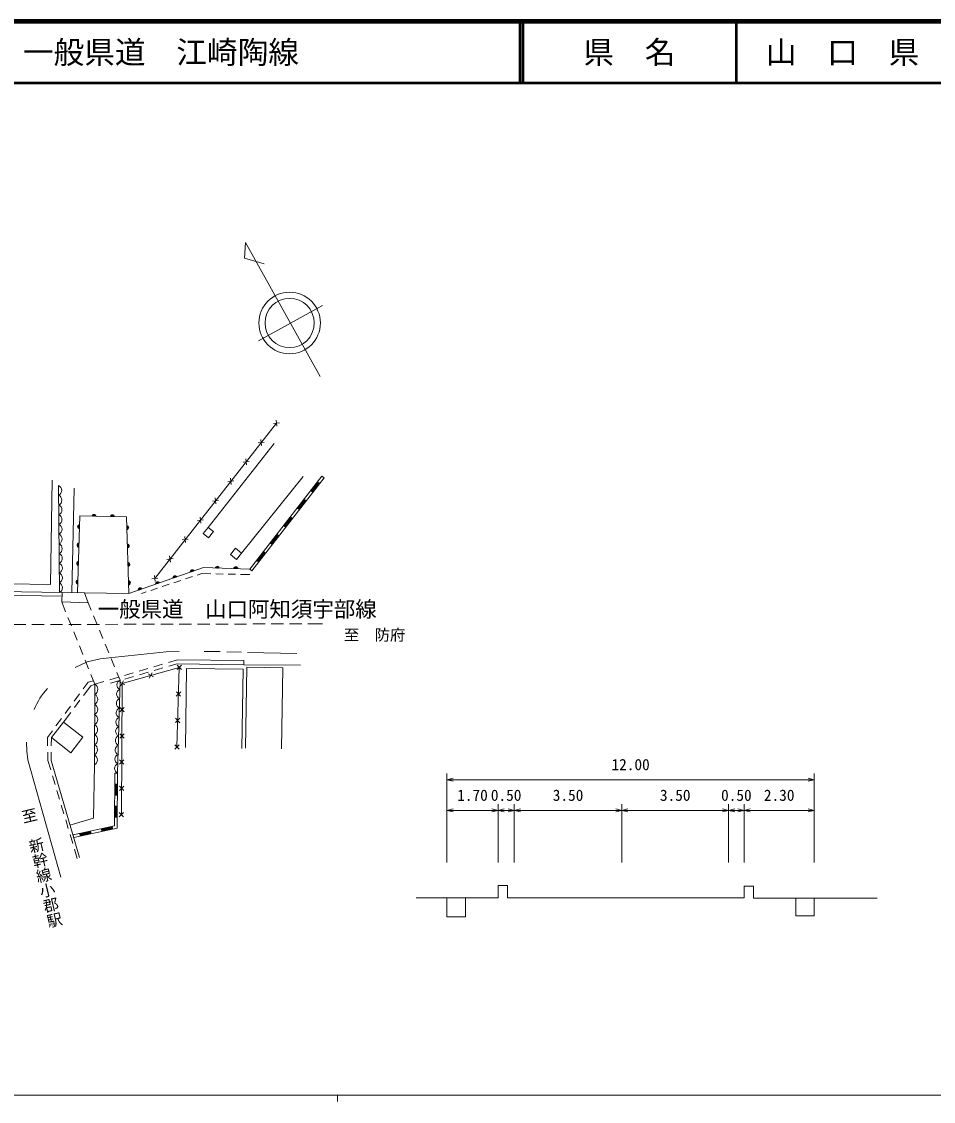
# Model space of a CAD drawing. Units: millimetres, scale not verified. Extents: x 40000 to 680000, y 20000 to 380000.
# Drawn here: x 216517 to 365183, y 204000 to 380000 of the extents above; entities that cross this region are included whole.
import ezdxf
from ezdxf.enums import TextEntityAlignment as Align

# ---------------------------------------------------------------- set-up
doc = ezdxf.new("R2010")
doc.units = ezdxf.units.MM
doc.header["$LTSCALE"] = 1000
doc.linetypes.add('CHAIN', pattern=[18.5, 12, -1.5, 3.5, -1.5])
for name, color, linetype, lineweight in [('M-BGD', 7, 'Continuous', 13), ('M-BMK', 2, 'CHAIN', 13), ('M-BMK-SRVR', 3, 'Continuous', 13), ('M-STR-HTXT', 7, 'Continuous', 13), ('M-STR-STRD', 7, 'Continuous', 13), ('M-TTL', 2, 'Continuous', 140), ('M-TTL-BAND', 7, 'Continuous', 13), ('M-TTL-LINE', 7, 'Continuous', 50)]:
    doc.layers.add(name, color=color, linetype=linetype, lineweight=lineweight)
doc.layers.add('M-TTL-TXT', color=7, linetype='Continuous')
doc.styles.add('@ＭＳ ゴシック', font='')
doc.styles.add('ＭＳ ゴシック', font='')
doc.styles.get('@ＭＳ ゴシック').set_extended_font_data('@MS Gothic')
doc.styles.get('ＭＳ ゴシック').set_extended_font_data('MS Gothic')

msp = doc.modelspace()

# ---------------------------------------------------------------- linework, layer by layer
at = {"layer": 'M-BGD'}
for p, q in [((258134, 314058), (258014, 315051)), ((258074, 314555), (238232, 289238)), ((258570, 314615), (257578, 314495)), ((255654, 310894), (255534, 311887)), ((246939, 297559), (257704, 311228)), ((256090, 311450), (255097, 311330)), ((253610, 308286), (252617, 308166)), ((253174, 307729), (253053, 308722)), ((221229, 288263), (221495, 305255)), ((251130, 305121), (250137, 305001)), ((250693, 304565), (250573, 305557)), ((262424, 305873), (252374, 293345)), ((253709, 290774), (265473, 305935)), ((254064, 290498), (265829, 305659)), ((263711, 303517), (264815, 304939)), ((263782, 303462), (264886, 304884)), ((263854, 303407), (264957, 304829)), ((263925, 303352), (265028, 304774)), ((265099, 304718), (264744, 304994)), ((265473, 305935), (265829, 305659)), ((222693, 286960), (222560, 304370)), ((224735, 286926), (225069, 303935)), ((263640, 303572), (263996, 303296)), ((248649, 301957), (247657, 301836)), ((248213, 301400), (248093, 302393)), ((261504, 300673), (262608, 302095)), ((261575, 300618), (262679, 302040)), ((261647, 300563), (262750, 301985)), ((261718, 300507), (262821, 301929)), ((262892, 301874), (262537, 302150)), ((245733, 298236), (245613, 299228)), ((259297, 297829), (260401, 299251)), ((260685, 299030), (260330, 299306)), ((261433, 300728), (261789, 300452)), ((246169, 298792), (245176, 298672)), ((259226, 297884), (259582, 297608)), ((259368, 297774), (260472, 299196)), ((259440, 297718), (260543, 299140)), ((259511, 297663), (260614, 299085)), ((243253, 295071), (243132, 296064)), ((257090, 294985), (258194, 296407)), ((257162, 294929), (258265, 296352)), ((257233, 294874), (258336, 296296)), ((257304, 294819), (258407, 296241)), ((258478, 296186), (258123, 296462)), ((243689, 295628), (242696, 295507)), ((257019, 295040), (257375, 294764)), ((241208, 292463), (240216, 292343)), ((240772, 291906), (240652, 292899)), ((254812, 292196), (255168, 291920)), ((254883, 292140), (255987, 293563)), ((254955, 292085), (256058, 293507)), ((255026, 292030), (256129, 293452)), ((255097, 291975), (256200, 293397)), ((256271, 293342), (255916, 293618)), ((253709, 290774), (254064, 290498)), ((238728, 289298), (237735, 289178)), ((238292, 288742), (238172, 289735)), ((241362, 288543), (242501, 288919)), ((243261, 289170), (244400, 289546)), ((245160, 289796), (245882, 290035)), ((245882, 290035), (247395, 290002)), ((248195, 289985), (249395, 289960)), ((250195, 289942), (251394, 289917)), ((252194, 289899), (253707, 289867)), ((223113, 286954), (234004, 286768)), ((236081, 286800), (236803, 287038)), ((237563, 287289), (238703, 287665)), ((239462, 287916), (240602, 288292)), ((223703, 283809), (223056, 285417)), ((227377, 285277), (227880, 284058)), ((224637, 281490), (224077, 282881)), ((228261, 283133), (228832, 281746)), ((225570, 279170), (225010, 280562)), ((229213, 280822), (229785, 279435)), ((226504, 276851), (225944, 278243)), ((230166, 278510), (230737, 277123)), ((227437, 274532), (226877, 275924)), ((231118, 276199), (231690, 274812)), ((238078, 274841), (239516, 275266)), ((238132, 274226), (239571, 274648)), ((240475, 275550), (241943, 275984)), ((240531, 274929), (241880, 275324)), ((242588, 275080), (241861, 274394)), ((242568, 274374), (241882, 275101)), ((252741, 275182), (261980, 275102)), ((228458, 271996), (227811, 273604)), ((230885, 272714), (232324, 273139)), ((232071, 273887), (232573, 272667)), ((233283, 273423), (234721, 273848)), ((233333, 272821), (234773, 273243)), ((235680, 274132), (237119, 274557)), ((235733, 273524), (237172, 273945)), ((237132, 273676), (238004, 273186)), ((237813, 273867), (237323, 272995)), ((227363, 272339), (226561, 271246)), ((226632, 270182), (227797, 271736)), ((228228, 272568), (227363, 272339)), ((227797, 271736), (228458, 271996)), ((228378, 258843), (228458, 271996)), ((228458, 271996), (229927, 272430)), ((231024, 272145), (232374, 272540)), ((232573, 272667), (232159, 257511)), ((232475, 272370), (233347, 271881)), ((233156, 272561), (232666, 271690)), ((225970, 270440), (225083, 269230)), ((225132, 268182), (226032, 269382)), ((242463, 270759), (241735, 270073)), ((242442, 270052), (241756, 270780)), ((224492, 268424), (223605, 267214)), ((232532, 267498), (233243, 268201)), ((232536, 268205), (233239, 267494)), ((223013, 266407), (222126, 265198)), ((223368, 265829), (224532, 267382)), ((242337, 266438), (241609, 265751)), ((242316, 265731), (241630, 266458)), ((221535, 264391), (220734, 263298)), ((220734, 263298), (220764, 261931)), ((221365, 261933), (221396, 263297)), ((232509, 263221), (233220, 263925)), ((232513, 263928), (233216, 263217)), ((220787, 260932), (220818, 259565)), ((221313, 259569), (221343, 260933)), ((242211, 262116), (241483, 261430)), ((242190, 261409), (241504, 262137)), ((220818, 259565), (221273, 258041)), ((225954, 243762), (221313, 259569)), ((232486, 258945), (233197, 259648)), ((232490, 259652), (233193, 258941)), ((221559, 257082), (221988, 255645)), ((231709, 257514), (231649, 248892)), ((232159, 257511), (231709, 257514)), ((232159, 257511), (232096, 248527)), ((232146, 255711), (231696, 255714)), ((231786, 255713), (231774, 253913)), ((231876, 255713), (231864, 253913)), ((231966, 255712), (231954, 253912)), ((232056, 255712), (232044, 253912)), ((232463, 254669), (233174, 255372)), ((232467, 255376), (233170, 254665)), ((222274, 254687), (222703, 253250)), ((231684, 253914), (232134, 253911)), ((222989, 252291), (223419, 250854)), ((232121, 252111), (231671, 252114)), ((231761, 252114), (231749, 250314)), ((231851, 252113), (231839, 250313)), ((231941, 252112), (231929, 250312)), ((232031, 252112), (232019, 250312)), ((231659, 250314), (232108, 250311)), ((232440, 250392), (233151, 251096)), ((232444, 251099), (233147, 250389)), ((223705, 249896), (224134, 248459)), ((231649, 248892), (224933, 247457)), ((232096, 248527), (225027, 247017)), ((229519, 248437), (229613, 247997)), ((231298, 248725), (229538, 248349)), ((231317, 248637), (229557, 248261)), ((231336, 248549), (229576, 248173)), ((231355, 248461), (229594, 248085)), ((231373, 248373), (231279, 248813)), ((224420, 247501), (224849, 246063)), ((225027, 247017), (224933, 247457)), ((225999, 247685), (226093, 247245)), ((227778, 247973), (226017, 247597)), ((227796, 247885), (226036, 247509)), ((227815, 247797), (226055, 247421)), ((227834, 247709), (226074, 247333)), ((227853, 247621), (227759, 248061)), ((225135, 245105), (225590, 243581)), ((285845, 237179), (288878, 237179)), ((342761, 237146), (345764, 237146))]:
    msp.add_line(p, q, dxfattribs=at)
for points in [[(207879, 305467), (207614, 288476), (221229, 288263)], [(253709, 290774), (246180, 290996), (234004, 286768), (233633, 299283), (226003, 299421), (225647, 286911)], [(67595, 286927), (165378, 287520), (189975, 287473), (223113, 286954)], [(67599, 286327), (165379, 286920), (189970, 286873), (223091, 286354)], [(223113, 286954), (223056, 285417), (227377, 285277), (226748, 286892)], [(232795, 250744), (232911, 272126), (242225, 274737), (241847, 261773)], [(241943, 275984), (252736, 275851), (252741, 275182), (241880, 275324)], [(252443, 261532), (252620, 274452), (243418, 274579), (243241, 261658)], [(253009, 261567), (253226, 274757), (259099, 274660), (258882, 261470)], [(228378, 258843), (228217, 250143), (224404, 249041)], [(280857, 237179), (285845, 237179), (285845, 234109), (288878, 234109), (288878, 237179), (294195, 237179), (294195, 239175), (295743, 239175), (295743, 237179), (334352, 237179), (334352, 239100), (335847, 239100), (335847, 237146), (342761, 237146), (342761, 234233), (345764, 234233), (345764, 237152), (356037, 237152)]]:
    msp.add_lwpolyline(points, dxfattribs=at)
for points in [[(246939, 297559), (246121, 296540), (246980, 295851), (247797, 296870)], [(251557, 292326), (252374, 293345), (251369, 294151), (250552, 293132)], [(221396, 263297), (223368, 265829), (226526, 263368), (224555, 260837)]]:
    msp.add_lwpolyline(points, close=True, dxfattribs=at)
for centre, radius, start, end in [((222190, 303576), 876, 295.86584, 65.00741), ((222202, 301993), 876, 295.86584, 65.00741), ((222214, 300410), 876, 295.86584, 65.00741), ((222226, 298828), 876, 295.86584, 65.00741), ((228317, 299325), 354, 7.76229, 170.16746), ((228317, 299325), 283, 9.98632, 167.94343), ((228317, 299325), 212, 13.73265, 164.1971), ((228317, 299325), 142, 21.44438, 156.48537), ((228317, 299325), 100, 31.76204, 146.16771), ((231316, 299271), 354, 7.76229, 170.16746), ((231316, 299271), 283, 9.98632, 167.94343), ((231316, 299271), 212, 13.73265, 164.1971), ((231316, 299271), 142, 21.44438, 156.48537), ((231316, 299271), 100, 31.76204, 146.16771), ((222238, 297245), 876, 295.86584, 65.00741), ((226007, 297662), 354, 97.16993, 259.57511), ((226007, 297662), 283, 99.39397, 257.35107), ((226007, 297662), 212, 103.1403, 253.60475), ((226007, 297662), 142, 110.85203, 245.89302), ((226007, 297662), 100, 121.16969, 235.57535), ((233631, 297522), 354, 280.49967, 82.90485), ((233631, 297522), 283, 282.72371, 80.68081), ((233631, 297522), 212, 286.47004, 76.93449), ((233631, 297522), 142, 294.18177, 69.22276), ((233631, 297522), 100, 304.49943, 58.9051), ((222250, 295662), 876, 295.86584, 65.00741), ((222262, 294080), 876, 295.86584, 65.00741), ((225922, 294664), 354, 97.16993, 259.57511), ((225922, 294664), 283, 99.39397, 257.35107), ((225922, 294664), 212, 103.1403, 253.60475), ((225922, 294664), 142, 110.85203, 245.89302), ((225922, 294664), 100, 121.16969, 235.57535), ((233720, 294523), 354, 280.49967, 82.90485), ((233720, 294523), 283, 282.72371, 80.68081), ((233720, 294523), 212, 286.47004, 76.93449), ((233720, 294523), 142, 294.18177, 69.22276), ((233720, 294523), 100, 304.49943, 58.9051), ((222274, 292497), 876, 295.86584, 65.00741), ((222286, 290914), 876, 295.86584, 65.00741), ((225836, 291665), 354, 97.16993, 259.57511), ((225836, 291665), 283, 99.39397, 257.35107), ((225836, 291665), 212, 103.1403, 253.60475), ((225836, 291665), 142, 110.85203, 245.89302), ((225836, 291665), 100, 121.16969, 235.57535), ((233809, 291524), 354, 280.49967, 82.90485), ((233809, 291524), 283, 282.72371, 80.68081), ((233809, 291524), 212, 286.47004, 76.93449), ((233809, 291524), 142, 294.18177, 69.22276), ((233809, 291524), 100, 304.49943, 58.9051), ((244361, 290307), 354, 27.94659, 190.35176), ((244361, 290307), 283, 30.17062, 188.12773), ((244361, 290307), 212, 33.91695, 184.3814), ((244361, 290307), 142, 41.62868, 176.66967), ((244361, 290307), 100, 51.94634, 166.35201), ((248444, 290875), 354, 7.10657, 169.51175), ((248444, 290875), 283, 9.33061, 167.28771), ((248444, 290875), 212, 13.07693, 163.54138), ((248444, 290875), 142, 20.78866, 155.82965), ((248444, 290875), 100, 31.10633, 145.51199), ((251442, 290786), 354, 7.10657, 169.51175), ((251442, 290786), 283, 9.33061, 167.28771), ((251442, 290786), 212, 13.07693, 163.54138), ((251442, 290786), 142, 20.78866, 155.82965), ((251442, 290786), 100, 31.10633, 145.51199), ((222298, 289332), 876, 295.86584, 65.00741), ((225751, 288666), 354, 97.16993, 259.57511), ((225751, 288666), 283, 99.39397, 257.35107), ((225751, 288666), 212, 103.1403, 253.60475), ((225751, 288666), 142, 110.85203, 245.89302), ((225751, 288666), 100, 121.16969, 235.57535), ((233898, 288526), 354, 280.49967, 82.90485), ((233898, 288526), 283, 282.72371, 80.68081), ((233898, 288526), 212, 286.47004, 76.93449), ((233898, 288526), 142, 294.18177, 69.22276), ((238693, 288339), 354, 27.94659, 190.35176), ((241527, 289323), 354, 27.94659, 190.35176), ((241527, 289323), 283, 30.17062, 188.12773), ((241527, 289323), 212, 33.91695, 184.3814), ((241527, 289323), 142, 41.62868, 176.66967), ((241527, 289323), 100, 51.94634, 166.35201), ((222310, 287749), 876, 295.86584, 65.00741), ((233898, 288526), 100, 304.49943, 58.9051), ((235859, 287354), 354, 27.94659, 190.35176), ((235859, 287354), 283, 30.17062, 188.12773), ((235859, 287354), 212, 33.91695, 184.3814), ((235859, 287354), 142, 41.62868, 176.66967), ((235859, 287354), 100, 51.94634, 166.35201), ((238693, 288339), 283, 30.17062, 188.12773), ((238693, 288339), 212, 33.91695, 184.3814), ((238693, 288339), 142, 41.62868, 176.66967), ((238693, 288339), 100, 51.94634, 166.35201), ((228027, 271176), 926, 297.0325, 62.26693), ((232836, 270385), 825, 111.62105, 245.24729), ((232877, 271901), 825, 111.62105, 245.24729), ((228017, 269532), 926, 297.0325, 62.26693), ((232794, 268869), 825, 111.62105, 245.24729), ((228007, 267888), 926, 297.0325, 62.26693), ((232753, 267354), 825, 111.62105, 245.24729), ((227997, 266244), 926, 297.0325, 62.26693), ((232711, 265838), 825, 111.62105, 245.24729), ((227987, 264600), 926, 297.0325, 62.26693), ((232670, 264322), 825, 111.62105, 245.24729), ((227977, 262956), 926, 297.0325, 62.26693), ((232629, 262807), 825, 111.62105, 245.24729), ((227957, 259668), 926, 297.0325, 62.26693), ((227967, 261312), 926, 297.0325, 62.26693), ((232546, 259775), 825, 111.62105, 245.24729), ((232587, 261291), 825, 111.62105, 245.24729), ((232504, 258260), 825, 111.62105, 245.24729)]:
    msp.add_arc(centre, radius, start, end, dxfattribs=at)
at = {"layer": 'M-BMK'}
for p, q in [((217206, 281722), (215206, 281717)), ((220206, 281729), (218206, 281724)), ((223206, 281737), (221206, 281732)), ((226206, 281744), (224206, 281739)), ((229206, 281752), (227206, 281747)), ((232206, 281759), (230206, 281754)), ((235206, 281767), (233206, 281762)), ((238206, 281774), (236206, 281769)), ((241206, 281782), (239206, 281777)), ((244206, 281790), (242206, 281785)), ((247206, 281797), (245206, 281792)), ((250206, 281805), (248206, 281800)), ((253206, 281812), (251206, 281807)), ((256206, 281820), (254206, 281815)), ((259206, 281827), (257206, 281822)), ((262206, 281835), (260206, 281830)), ((265554, 281843), (263206, 281837))]:
    msp.add_line(p, q, dxfattribs=at)
at = {"layer": 'M-BMK-SRVR'}
for p, q in [((253025, 344009), (252858, 341415)), ((265194, 322171), (253025, 344009)), ((252858, 341415), (256094, 340531)), ((255129, 327950), (265584, 333734))]:
    msp.add_line(p, q, dxfattribs=at)
for radius in [5016, 4013]:
    msp.add_circle((260221, 330875), radius, dxfattribs=at)
at = {"layer": 'M-STR-HTXT'}
for p, q in [((285868, 242964), (285868, 257437)), ((345764, 242964), (345764, 257437)), ((285868, 256437), (286868, 256687)), ((285868, 256437), (345764, 256437)), ((285868, 256437), (286868, 256187)), ((345764, 256437), (344764, 256687)), ((345764, 256437), (344764, 256187)), ((285868, 251437), (286868, 251687)), ((294195, 251437), (293195, 251687)), ((294195, 242964), (294195, 252437)), ((294195, 251437), (295195, 251687)), ((296845, 251437), (295845, 251687)), ((296845, 242964), (296845, 252437)), ((296845, 251437), (297845, 251687)), ((314383, 251437), (313383, 251687)), ((314383, 242964), (314383, 252437)), ((314383, 251437), (315383, 251687)), ((331798, 251437), (330798, 251687)), ((331798, 242964), (331798, 252437)), ((331798, 251437), (332798, 251687)), ((334316, 251437), (333316, 251687)), ((334316, 242964), (334316, 252437)), ((334316, 251437), (335316, 251687)), ((345764, 251437), (344764, 251687)), ((285868, 251437), (294195, 251437)), ((285868, 251437), (286868, 251187)), ((294195, 251437), (293195, 251187)), ((294195, 251437), (296845, 251437)), ((294195, 251437), (295195, 251187)), ((296845, 251437), (295845, 251187)), ((296845, 251437), (314383, 251437)), ((296845, 251437), (297845, 251187)), ((314383, 251437), (313383, 251187)), ((314383, 251437), (331798, 251437)), ((314383, 251437), (315383, 251187)), ((331798, 251437), (330798, 251187)), ((331798, 251437), (334316, 251437)), ((331798, 251437), (332798, 251187)), ((334316, 251437), (333316, 251187)), ((334316, 251437), (345764, 251437)), ((334316, 251437), (335316, 251187)), ((345764, 251437), (344764, 251187))]:
    msp.add_line(p, q, dxfattribs=at)
at = {"layer": 'M-STR-STRD'}
for p, q in [((246285, 277312), (248872, 277326)), ((249977, 277270), (252368, 277214)), ((253361, 277158), (261389, 277004))]:
    msp.add_line(p, q, dxfattribs=at)
for points in [[(225251, 274738), (227223, 275620), (229307, 276137), (230789, 276319), (240103, 277256), (242215, 277312)], [(222925, 240530), (217552, 259690), (217350, 261078), (217336, 262575)]]:
    msp.add_lwpolyline(points, dxfattribs=at)
msp.add_arc((229297, 263632), 11523, 138.10732, 158.26108, dxfattribs=at)
at = {"layer": 'M-TTL'}
msp.add_line((680000, 380000), (40000, 380000), dxfattribs=at)
at = {"layer": 'M-TTL-BAND'}
for p, q in [((40000, 205000), (579000, 205000)), ((268000, 205000), (268000, 204000))]:
    msp.add_line(p, q, dxfattribs=at)
at = {"layer": 'M-TTL-LINE'}
for p, q in [((297750, 380000), (297750, 370000)), ((298250, 380000), (298250, 370000)), ((333000, 380000), (333000, 370000)), ((40000, 370000), (680000, 370000))]:
    msp.add_line(p, q, dxfattribs=at)

# ---------------------------------------------------------------- texts
at = {"layer": 'M-BGD', "style": 'ＭＳ ゴシック'}
msp.add_text('一般県道\u3000山口阿知須宇部線', height=2566, dxfattribs=at).set_placement((251673, 284230), align=Align.MIDDLE_CENTER)
msp.add_text('至\u3000防府', height=1833, dxfattribs=at).set_placement((274073, 278568), align=Align.BOTTOM_CENTER)
at = {"layer": 'M-BGD', "style": '@ＭＳ ゴシック'}
for s, rotation, p in [('至', 283.487, (216335, 250243)), ('新', 283.488, (217501, 245381)), ('幹', 283.488, (218085, 242950)), ('線', 283.487, (218668, 240519)), ('小', 283.488, (219251, 238088)), ('郡', 283.487, (219834, 235657)), ('駅', 283.487, (220417, 233226))]:
    msp.add_text(s, height=1833, rotation=rotation, dxfattribs=at).set_placement(p, align=Align.BOTTOM_CENTER)
at = {"layer": 'M-STR-HTXT', "style": 'ＭＳ ゴシック'}
for s, p in [('12.00', (315816, 257437)), ('1.70', (290032, 252437)), ('0.50', (295520, 252437)), ('3.50', (305614, 252437)), ('3.50', (323090, 252437)), ('0.50', (333057, 252437)), ('2.30', (340040, 252437))]:
    msp.add_text(s, height=1833, dxfattribs=at).set_placement(p, align=Align.BOTTOM_CENTER)
at = {"layer": 'M-TTL-TXT', "style": 'ＭＳ ゴシック'}
msp.add_text('一般県道\u3000江崎陶線', height=3666, dxfattribs=at).set_placement((216734, 375000), align=Align.MIDDLE_LEFT)
for s, p in [('県\u3000名', (315625, 375000)), ('山\u3000口\u3000県', (350375, 375000))]:
    msp.add_text(s, height=3666, dxfattribs=at).set_placement(p, align=Align.MIDDLE_CENTER)

doc.saveas('drawing.dxf')
